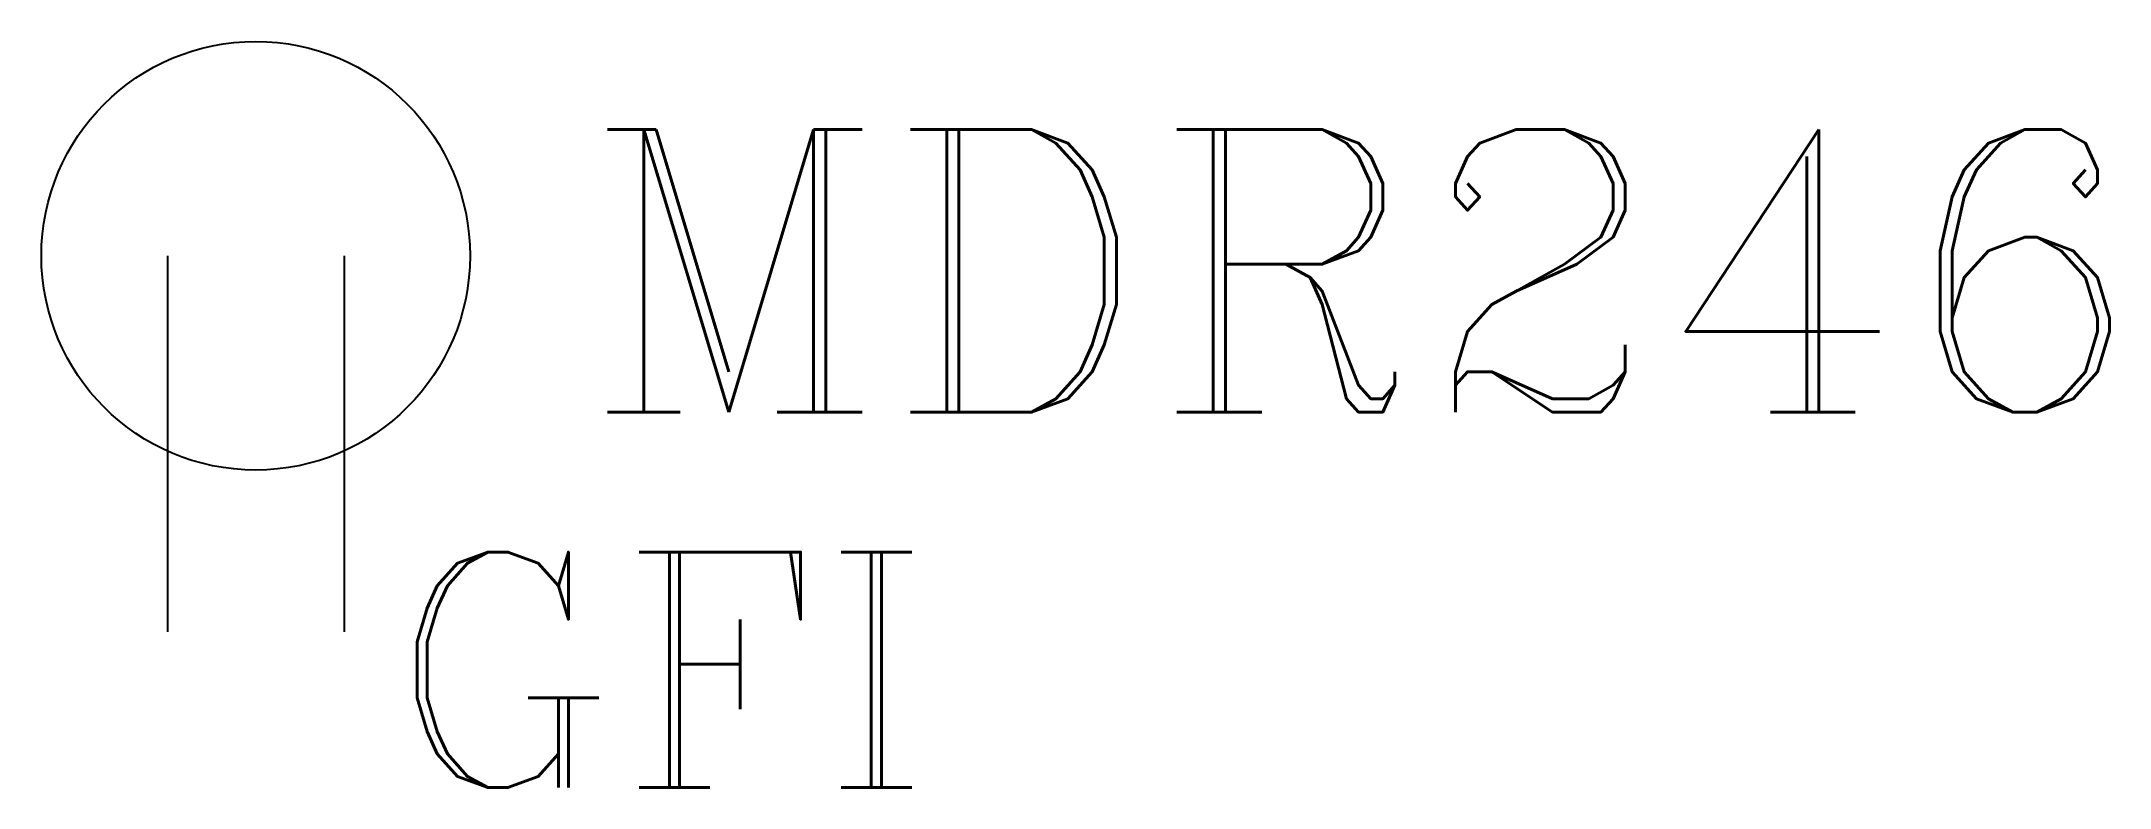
# Model space of a CAD drawing. Header units: inches. Extents: x -2.8 to 24.6, y -4.2 to 5.7.
import ezdxf

# ---------------------------------------------------------------- set-up
doc = ezdxf.new("R2010")
doc.units = ezdxf.units.IN
doc.header["$LTSCALE"] = 48
doc.header["$MEASUREMENT"] = 0

msp = doc.modelspace()

# ---------------------------------------------------------------- linework, layer by layer
for p, q in [((-1.172, 2.844), (-1.172, -2.145)), ((1.172, 2.844), (1.172, -2.145))]:
    msp.add_line(p, q)
msp.add_circle((0, 2.844), 2.844)

# ---------------------------------------------------------------- texts
at = {"attachment_point": 1}
for s, insert, char_height, width in [('{\\Fcomplex|c0;MDR246}', (4.348, 4.518), 3.75, 10.65286), ('{\\Fcomplex|c0;GFI}', (1.739, -1.089), 3.125, 8.87738)]:
    msp.add_mtext(s, dxfattribs=dict(at, insert=insert, char_height=char_height, width=width))

doc.saveas('drawing.dxf')
